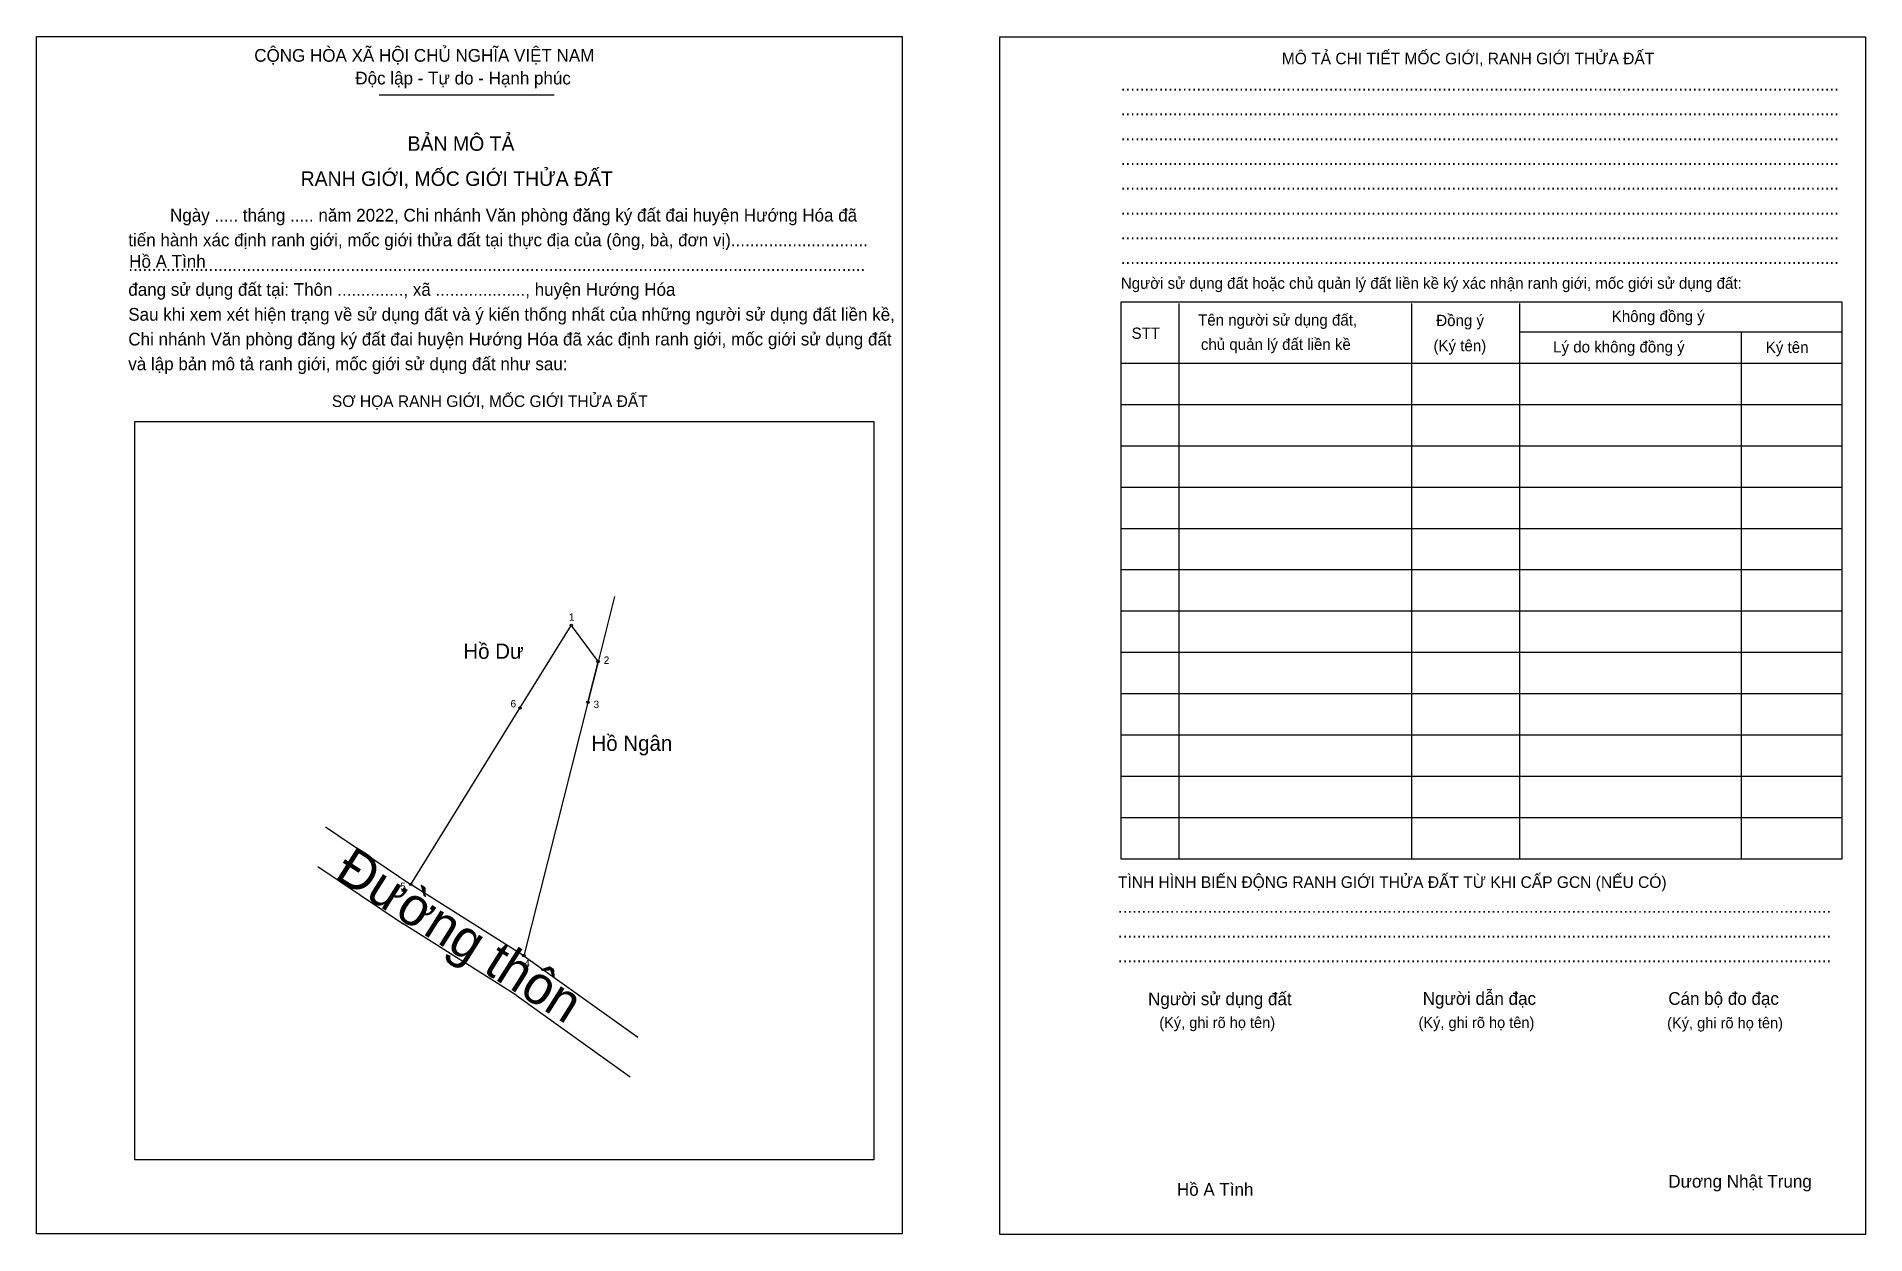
# Model space of a CAD drawing. Extents: x 545280 to 545424, y 1836731 to 1836825.
import ezdxf

# ---------------------------------------------------------------- set-up
doc = ezdxf.new("R2010")
doc.units = 0
for name, color, linetype in [('Level 1', 7, 'Continuous'), ('Level 10', 7, 'Continuous'), ('Level 11', 7, 'Continuous'), ('Level 12', 7, 'Continuous'), ('Level 2', 7, 'Continuous'), ('Level 25', 7, 'Continuous'), ('Level 55', 7, 'Continuous'), ('Level 6', 7, 'Continuous'), ('Level 9', 7, 'Continuous')]:
    doc.layers.add(name, color=color, linetype=linetype)

msp = doc.modelspace()

# ---------------------------------------------------------------- linework, layer by layer
at = {"layer": 'Level 1'}
for p, q in [((545280.28, 1836824.8), (545280.28, 1836824.8)), ((545355.75, 1836824.77), (545355.75, 1836824.77)), ((545307.12, 1836820.24), (545320.84, 1836820.24)), ((545369.77, 1836803.9), (545369.77, 1836760.39)), ((545388.01, 1836803.9), (545388.01, 1836760.39)), ((545396.46, 1836803.9), (545396.46, 1836760.39)), ((545396.46, 1836801.67), (545421.75, 1836801.67)), ((545413.83, 1836801.67), (545413.83, 1836760.39)), ((545365.24, 1836799.21), (545421.75, 1836799.21)), ((545365.24, 1836795.98), (545421.75, 1836795.98)), ((545287.99, 1836794.65), (545287.99, 1836794.65)), ((545365.24, 1836792.74), (545421.75, 1836792.74)), ((545365.24, 1836789.51), (545421.75, 1836789.51)), ((545365.24, 1836786.27), (545421.75, 1836786.27)), ((545365.24, 1836783.04), (545421.75, 1836783.04)), ((545365.24, 1836779.8), (545421.75, 1836779.8)), ((545365.24, 1836776.57), (545421.75, 1836776.57)), ((545365.24, 1836773.33), (545421.75, 1836773.33)), ((545365.24, 1836770.1), (545421.75, 1836770.1)), ((545365.24, 1836766.86), (545421.75, 1836766.86)), ((545365.24, 1836763.63), (545421.75, 1836763.63)), ((545345.89, 1836736.81), (545345.89, 1836736.81)), ((545348.11, 1836730.99), (545348.11, 1836730.99)), ((545423.58, 1836730.95), (545423.58, 1836730.95))]:
    msp.add_line(p, q, dxfattribs=at)
for points in [[(545421.75, 1836804), (545365.24, 1836804), (545365.24, 1836760.39), (545421.75, 1836760.39)], [(545287.99, 1836794.65), (545345.89, 1836794.65), (545345.89, 1836736.81), (545287.99, 1836736.81)]]:
    msp.add_lwpolyline(points, close=True, dxfattribs=at)
at = {"layer": 'Level 10'}
msp.add_lwpolyline([(545318.46, 1836752.79), (545309.6, 1836758.38), (545318.16, 1836772.19), (545322.18, 1836778.67), (545324.28, 1836775.82), (545323.48, 1836772.64)], close=True, dxfattribs=at)
at = {"layer": 'Level 11'}
for p, q in [((545325.57, 1836780.94), (545324.28, 1836775.82)), ((545302.91, 1836762.88), (545309.6, 1836758.38)), ((545302.32, 1836759.78), (545309.01, 1836755.28)), ((545317.87, 1836749.69), (545309.01, 1836755.28)), ((545318.46, 1836752.79), (545327.38, 1836746.41)), ((545317.87, 1836749.69), (545326.79, 1836743.31))]:
    msp.add_line(p, q, dxfattribs=at)
for centre in [(545322.18, 1836778.67), (545324.28, 1836775.82), (545318.16, 1836772.19), (545323.48, 1836772.64), (545309.6, 1836758.38), (545318.46, 1836752.79), (545318.46, 1836752.79)]:
    msp.add_circle(centre, 0.097, dxfattribs=at)
at = {"layer": 'Level 2'}
for points in [[(545280.28, 1836824.8), (545348.11, 1836824.8), (545348.11, 1836730.99), (545280.28, 1836730.99)], [(545355.75, 1836824.77), (545423.58, 1836824.77), (545423.58, 1836730.95), (545355.75, 1836730.95)]]:
    msp.add_lwpolyline(points, close=True, dxfattribs=at)
at = {"layer": 'Level 25'}
msp.add_line((545323.48, 1836772.64), (545324.28, 1836775.82), dxfattribs=at)

# ---------------------------------------------------------------- texts
at = {"layer": 'Level 1'}
for s, height, p in [('CỘNG HÒA XÃ HỘI CHỦ NGHĨA VIỆT NAM', 0.9963, (545297.34, 1836822.83)), ('MÔ TẢ CHI TIẾT MỐC GIỚI, RANH GIỚI THỬA ĐẤT', 0.9109, (545377.85, 1836822.63)), ('Độc lập - Tự do - Hạnh phúc', 0.9963, (545305.26, 1836821.05)), ('........................................................................................................................................................', 0.99632, (545365.24, 1836820.56)), ('........................................................................................................................................................', 0.99632, (545365.24, 1836818.62)), ('BẢN MÔ TẢ', 1.139, (545309.35, 1836815.85)), ('........................................................................................................................................................', 0.99632, (545365.24, 1836816.68)), ('RANH GIỚI, MỐC GIỚI THỬA ĐẤT', 1.1388, (545300.97, 1836813.1)), ('........................................................................................................................................................', 0.99632, (545365.24, 1836814.74)), ('........................................................................................................................................................', 0.99632, (545365.24, 1836812.8)), ('Ngày ..... tháng ..... năm 2022, Chi nhánh Văn phòng đăng ký đất đai huyện Hướng Hóa đã', 0.9963, (545290.74, 1836810.31)), ('........................................................................................................................................................', 0.99632, (545365.24, 1836810.86)), ('tiến hành xác định ranh giới, mốc giới thửa đất tại thực địa của (ông, bà, đơn vị).............................', 0.99632, (545287.47, 1836808.37)), ('........................................................................................................................................................', 0.99632, (545365.24, 1836808.92)), ('............................................................................................................................................................', 0.99632, (545287.47, 1836806.43)), ('Người sử dụng đất hoặc chủ quản lý đất liền kề ký xác nhận ranh giới, mốc giới sử dụng đất:', 0.8825, (545365.24, 1836805.04)), ('........................................................................................................................................................', 0.99632, (545365.24, 1836806.98)), ('đang sử dụng đất tại: Thôn .............., xã ..................., huyện Hướng Hóa', 0.9963, (545287.47, 1836804.49)), ('Sau khi xem xét hiện trạng về sử dụng đất và ý kiến thống nhất của những người sử dụng đất liền kề,', 0.9963, (545287.47, 1836802.54)), ('Tên người sử dụng đất,', 0.8825, (545371.29, 1836802.16)), ('Đồng ý', 0.883, (545389.95, 1836802.12)), ('Không đồng ý', 0.8825, (545403.7, 1836802.45)), ('Chi nhánh Văn phòng đăng ký đất đai huyện Hướng Hóa đã xác định ranh giới, mốc giới sử dụng đất', 0.9963, (545287.47, 1836800.6)), ('STT', 0.883, (545366.08, 1836801.12)), ('chủ quản lý đất liền kề', 0.8825, (545371.51, 1836800.25)), ('(Ký tên)', 0.883, (545389.73, 1836800.15)), ('Lý do không đồng ý', 0.8825, (545399.11, 1836800.05)), ('Ký tên', 0.883, (545415.77, 1836800.02)), ('và lập bản mô tả ranh giới, mốc giới sử dụng đất như sau:', 0.9963, (545287.47, 1836798.66)), ('SƠ HỌA RANH GIỚI, MỐC GIỚI THỬA ĐẤT', 0.9109, (545303.42, 1836795.78)), ('TÌNH HÌNH BIẾN ĐỘNG RANH GIỚI THỬA ĐẤT TỪ KHI CẤP GCN (NẾU CÓ)', 0.9109, (545365.01, 1836758.1)), ('.......................................................................................................................................................', 0.99632, (545365.01, 1836756.15)), ('.......................................................................................................................................................', 0.99632, (545365.01, 1836754.21)), ('.......................................................................................................................................................', 0.99632, (545365.01, 1836752.27)), ('Người sử dụng đất', 0.9963, (545367.37, 1836748.91)), ('Người dẫn đạc', 0.9963, (545388.89, 1836748.94)), ('Cán bộ đo đạc', 0.9963, (545408.13, 1836748.94)), ('(Ký, ghi rõ họ tên)', 0.854, (545368.25, 1836747.13)), ('(Ký, ghi rõ họ tên)', 0.854, (545388.56, 1836747.13)), ('(Ký, ghi rõ họ tên)', 0.854, (545408.04, 1836747.1)), ('Dương Nhật Trung', 0.9963, (545408.13, 1836734.62))]:
    msp.add_text(s, height=height, dxfattribs=at).set_placement(p)
at = {"layer": 'Level 10'}
msp.add_text('Đường thôn', height=3, rotation=327.7511, dxfattribs=at).set_placement((545303.52, 1836758.92))
at = {"layer": 'Level 12'}
for s, p in [('Hồ Dư', (545313.72, 1836776.05)), ('Hồ Ngân', (545323.76, 1836768.84))]:
    msp.add_text(s, height=1.2, dxfattribs=at).set_placement(p)
at = {"layer": 'Level 55'}
for s, p in [('1', (545322.16, 1836778.67)), ('2', (545324.26, 1836775.82)), ('6', (545318.14, 1836772.19)), ('3', (545323.46, 1836772.64)), ('5', (545309.58, 1836758.38)), ('4', (545318.44, 1836752.79))]:
    msp.add_text(s, height=0.0647, dxfattribs=at).set_placement(p)
at = {"layer": 'Level 6'}
for p in [(545287.54, 1836806.69), (545369.63, 1836733.98)]:
    msp.add_text('Hồ A Tình', height=0.996, dxfattribs=at).set_placement(p)
at = {"layer": 'Level 9'}
for s, p in [('1', (545321.99, 1836779.03)), ('2', (545324.72, 1836775.65)), ('6', (545317.42, 1836772.24)), ('3', (545323.93, 1836772.19)), ('5', (545308.78, 1836757.94)), ('4', (545318.5, 1836751.9))]:
    msp.add_text(s, height=0.582, dxfattribs=at).set_placement(p)

doc.saveas('drawing.dxf')
